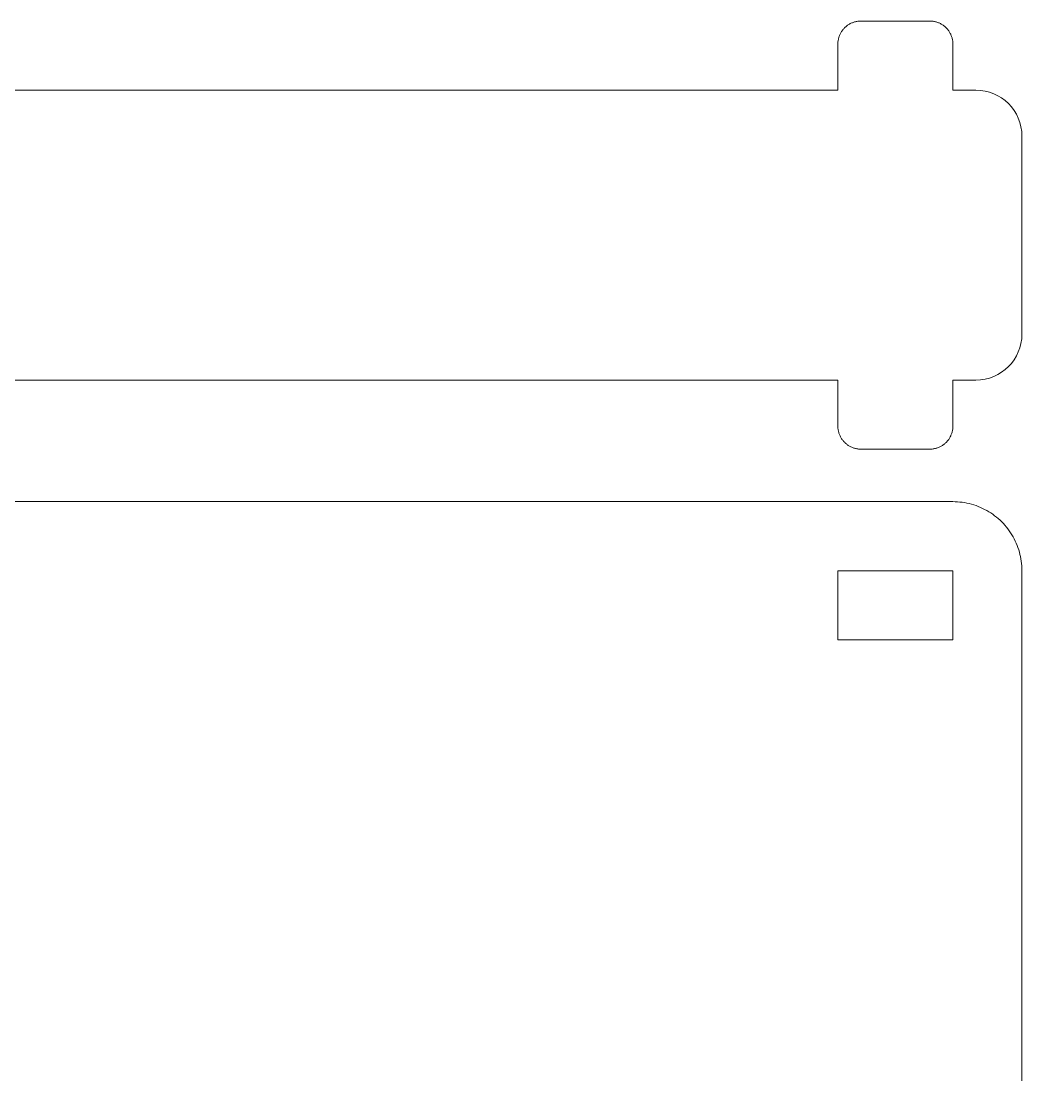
# Model space of a CAD drawing. Header units: millimetres. Extents: x -100 to 77, y 53 to 144.
# Drawn here: x 33.14 to 76.64, y 98.53 to 144.33 of the extents above; entities that cross this region are included whole.
import ezdxf

# ---------------------------------------------------------------- set-up
doc = ezdxf.new("R2010")
doc.units = ezdxf.units.MM
doc.header["$MEASUREMENT"] = 0
doc.layers.add('layer 1', color=7, linetype='Continuous')

msp = doc.modelspace()

# ---------------------------------------------------------------- linework, layer by layer
at = {"layer": 'layer 1', "lineweight": 9}
for points in [[(69.2759, 144.2555), (69.2759, 144.2555), (69.2443, 144.2424), (69.2443, 144.2424)], [(69.3079, 144.2675), (69.3079, 144.2675), (69.2759, 144.2555), (69.2759, 144.2555)], [(69.2759, 144.2555), (69.2759, 144.2555), (69.2759, 144.2555), (69.2759, 144.2555)], [(69.3402, 144.2783), (69.3402, 144.2783), (69.3079, 144.2675), (69.3079, 144.2675)], [(69.3079, 144.2675), (69.3079, 144.2675), (69.3079, 144.2675), (69.3079, 144.2675)], [(69.373, 144.2881), (69.373, 144.2881), (69.3402, 144.2783), (69.3402, 144.2783)], [(69.3402, 144.2783), (69.3402, 144.2783), (69.3402, 144.2783), (69.3402, 144.2783)], [(69.406, 144.2968), (69.406, 144.2968), (69.373, 144.2881), (69.373, 144.2881)], [(69.373, 144.2881), (69.373, 144.2881), (69.373, 144.2881), (69.373, 144.2881)], [(69.4393, 144.3043), (69.4393, 144.3043), (69.406, 144.2968), (69.406, 144.2968)], [(69.406, 144.2968), (69.406, 144.2968), (69.406, 144.2968), (69.406, 144.2968)], [(69.4728, 144.3107), (69.4728, 144.3107), (69.4393, 144.3043), (69.4393, 144.3043)], [(69.4393, 144.3043), (69.4393, 144.3043), (69.4393, 144.3043), (69.4393, 144.3043)], [(69.5066, 144.3159), (69.5066, 144.3159), (69.4728, 144.3107), (69.4728, 144.3107)], [(69.4728, 144.3107), (69.4728, 144.3107), (69.4728, 144.3107), (69.4728, 144.3107)], [(69.5405, 144.32), (69.5405, 144.32), (69.5066, 144.3159), (69.5066, 144.3159)], [(69.5066, 144.3159), (69.5066, 144.3159), (69.5066, 144.3159), (69.5066, 144.3159)], [(69.5745, 144.3229), (69.5745, 144.3229), (69.5405, 144.32), (69.5405, 144.32)], [(69.5405, 144.32), (69.5405, 144.32), (69.5405, 144.32), (69.5405, 144.32)], [(69.6086, 144.3246), (69.6086, 144.3246), (69.5745, 144.3229), (69.5745, 144.3229)], [(69.5745, 144.3229), (69.5745, 144.3229), (69.5745, 144.3229), (69.5745, 144.3229)], [(69.6427, 144.3252), (69.6427, 144.3252), (69.6086, 144.3246), (69.6086, 144.3246)], [(69.6086, 144.3246), (69.6086, 144.3246), (69.6086, 144.3246), (69.6086, 144.3246)], [(72.6428, 144.3252), (72.6428, 144.3252), (69.6427, 144.3252), (69.6427, 144.3252)], [(69.6427, 144.3252), (69.6427, 144.3252), (69.6427, 144.3252), (69.6427, 144.3252)], [(72.6769, 144.3246), (72.6769, 144.3246), (72.6428, 144.3252), (72.6428, 144.3252)], [(72.6428, 144.3252), (72.6428, 144.3252), (72.6428, 144.3252), (72.6428, 144.3252)], [(72.711, 144.3229), (72.711, 144.3229), (72.6769, 144.3246), (72.6769, 144.3246)], [(72.745, 144.32), (72.745, 144.32), (72.711, 144.3229), (72.711, 144.3229)], [(72.7789, 144.3159), (72.7789, 144.3159), (72.745, 144.32), (72.745, 144.32)], [(72.8127, 144.3107), (72.8127, 144.3107), (72.7789, 144.3159), (72.7789, 144.3159)], [(72.8462, 144.3043), (72.8462, 144.3043), (72.8127, 144.3107), (72.8127, 144.3107)], [(72.8795, 144.2968), (72.8795, 144.2968), (72.8462, 144.3043), (72.8462, 144.3043)], [(72.9125, 144.2881), (72.9125, 144.2881), (72.8795, 144.2968), (72.8795, 144.2968)], [(72.9453, 144.2783), (72.9453, 144.2783), (72.9125, 144.2881), (72.9125, 144.2881)], [(72.9776, 144.2675), (72.9776, 144.2675), (72.9453, 144.2783), (72.9453, 144.2783)], [(73.0096, 144.2555), (73.0096, 144.2555), (72.9776, 144.2675), (72.9776, 144.2675)], [(73.0412, 144.2424), (73.0412, 144.2424), (73.0096, 144.2555), (73.0096, 144.2555)], [(68.7711, 143.8153), (68.7711, 143.8153), (68.7549, 143.7853), (68.7549, 143.7853)], [(68.7883, 143.8448), (68.7883, 143.8448), (68.7711, 143.8153), (68.7711, 143.8153)], [(68.7711, 143.8153), (68.7711, 143.8153), (68.7711, 143.8153), (68.7711, 143.8153)], [(68.8066, 143.8737), (68.8066, 143.8737), (68.7883, 143.8448), (68.7883, 143.8448)], [(68.7883, 143.8448), (68.7883, 143.8448), (68.7883, 143.8448), (68.7883, 143.8448)], [(68.8258, 143.9019), (68.8258, 143.9019), (68.8066, 143.8737), (68.8066, 143.8737)], [(68.8066, 143.8737), (68.8066, 143.8737), (68.8066, 143.8737), (68.8066, 143.8737)], [(68.8459, 143.9294), (68.8459, 143.9294), (68.8258, 143.9019), (68.8258, 143.9019)], [(68.8258, 143.9019), (68.8258, 143.9019), (68.8258, 143.9019), (68.8258, 143.9019)], [(68.867, 143.9563), (68.867, 143.9563), (68.8459, 143.9294), (68.8459, 143.9294)], [(68.8459, 143.9294), (68.8459, 143.9294), (68.8459, 143.9294), (68.8459, 143.9294)], [(68.889, 143.9824), (68.889, 143.9824), (68.867, 143.9563), (68.867, 143.9563)], [(68.867, 143.9563), (68.867, 143.9563), (68.867, 143.9563), (68.867, 143.9563)], [(68.9119, 144.0078), (68.9119, 144.0078), (68.889, 143.9824), (68.889, 143.9824)], [(68.889, 143.9824), (68.889, 143.9824), (68.889, 143.9824), (68.889, 143.9824)], [(68.9356, 144.0323), (68.9356, 144.0323), (68.9119, 144.0078), (68.9119, 144.0078)], [(68.9119, 144.0078), (68.9119, 144.0078), (68.9119, 144.0078), (68.9119, 144.0078)], [(68.9602, 144.056), (68.9602, 144.056), (68.9356, 144.0323), (68.9356, 144.0323)], [(68.9356, 144.0323), (68.9356, 144.0323), (68.9356, 144.0323), (68.9356, 144.0323)], [(68.9855, 144.0789), (68.9855, 144.0789), (68.9602, 144.056), (68.9602, 144.056)], [(68.9602, 144.056), (68.9602, 144.056), (68.9602, 144.056), (68.9602, 144.056)], [(69.0117, 144.1009), (69.0117, 144.1009), (68.9855, 144.0789), (68.9855, 144.0789)], [(68.9855, 144.0789), (68.9855, 144.0789), (68.9855, 144.0789), (68.9855, 144.0789)], [(69.0385, 144.122), (69.0385, 144.122), (69.0117, 144.1009), (69.0117, 144.1009)], [(69.0117, 144.1009), (69.0117, 144.1009), (69.0117, 144.1009), (69.0117, 144.1009)], [(69.0661, 144.1422), (69.0661, 144.1422), (69.0385, 144.122), (69.0385, 144.122)], [(69.0385, 144.122), (69.0385, 144.122), (69.0385, 144.122), (69.0385, 144.122)], [(69.0943, 144.1614), (69.0943, 144.1614), (69.0661, 144.1422), (69.0661, 144.1422)], [(69.0661, 144.1422), (69.0661, 144.1422), (69.0661, 144.1422), (69.0661, 144.1422)], [(69.1232, 144.1796), (69.1232, 144.1796), (69.0943, 144.1614), (69.0943, 144.1614)], [(69.0943, 144.1614), (69.0943, 144.1614), (69.0943, 144.1614), (69.0943, 144.1614)], [(69.1526, 144.1969), (69.1526, 144.1969), (69.1232, 144.1796), (69.1232, 144.1796)], [(69.1232, 144.1796), (69.1232, 144.1796), (69.1232, 144.1796), (69.1232, 144.1796)], [(69.1827, 144.2131), (69.1827, 144.2131), (69.1526, 144.1969), (69.1526, 144.1969)], [(69.1526, 144.1969), (69.1526, 144.1969), (69.1526, 144.1969), (69.1526, 144.1969)], [(69.2133, 144.2283), (69.2133, 144.2283), (69.1827, 144.2131), (69.1827, 144.2131)], [(69.1827, 144.2131), (69.1827, 144.2131), (69.1827, 144.2131), (69.1827, 144.2131)], [(69.2443, 144.2424), (69.2443, 144.2424), (69.2133, 144.2283), (69.2133, 144.2283)], [(69.2133, 144.2283), (69.2133, 144.2283), (69.2133, 144.2283), (69.2133, 144.2283)], [(69.2443, 144.2424), (69.2443, 144.2424), (69.2443, 144.2424), (69.2443, 144.2424)], [(73.0722, 144.2283), (73.0722, 144.2283), (73.0412, 144.2424), (73.0412, 144.2424)], [(73.1028, 144.2131), (73.1028, 144.2131), (73.0722, 144.2283), (73.0722, 144.2283)], [(73.1329, 144.1969), (73.1329, 144.1969), (73.1028, 144.2131), (73.1028, 144.2131)], [(73.1623, 144.1796), (73.1623, 144.1796), (73.1329, 144.1969), (73.1329, 144.1969)], [(73.1912, 144.1614), (73.1912, 144.1614), (73.1623, 144.1796), (73.1623, 144.1796)], [(73.2194, 144.1422), (73.2194, 144.1422), (73.1912, 144.1614), (73.1912, 144.1614)], [(73.247, 144.122), (73.247, 144.122), (73.2194, 144.1422), (73.2194, 144.1422)], [(73.2738, 144.1009), (73.2738, 144.1009), (73.247, 144.122), (73.247, 144.122)], [(73.3, 144.0789), (73.3, 144.0789), (73.2738, 144.1009), (73.2738, 144.1009)], [(73.3253, 144.056), (73.3253, 144.056), (73.3, 144.0789), (73.3, 144.0789)], [(73.3499, 144.0323), (73.3499, 144.0323), (73.3253, 144.056), (73.3253, 144.056)], [(73.3736, 144.0078), (73.3736, 144.0078), (73.3499, 144.0323), (73.3499, 144.0323)], [(73.3965, 143.9824), (73.3965, 143.9824), (73.3736, 144.0078), (73.3736, 144.0078)], [(73.4185, 143.9563), (73.4185, 143.9563), (73.3965, 143.9824), (73.3965, 143.9824)], [(73.4396, 143.9294), (73.4396, 143.9294), (73.4185, 143.9563), (73.4185, 143.9563)], [(73.4597, 143.9019), (73.4597, 143.9019), (73.4396, 143.9294), (73.4396, 143.9294)], [(73.4789, 143.8737), (73.4789, 143.8737), (73.4597, 143.9019), (73.4597, 143.9019)], [(73.4972, 143.8448), (73.4972, 143.8448), (73.4789, 143.8737), (73.4789, 143.8737)], [(73.5144, 143.8153), (73.5144, 143.8153), (73.4972, 143.8448), (73.4972, 143.8448)], [(73.5306, 143.7853), (73.5306, 143.7853), (73.5144, 143.8153), (73.5144, 143.8153)], [(68.6433, 143.3593), (68.6433, 143.3593), (68.6427, 143.3252), (68.6427, 143.3252)], [(68.6451, 143.3934), (68.6451, 143.3934), (68.6433, 143.3593), (68.6433, 143.3593)], [(68.6433, 143.3593), (68.6433, 143.3593), (68.6433, 143.3593), (68.6433, 143.3593)], [(68.648, 143.4275), (68.648, 143.4275), (68.6451, 143.3934), (68.6451, 143.3934)], [(68.6451, 143.3934), (68.6451, 143.3934), (68.6451, 143.3934), (68.6451, 143.3934)], [(68.6521, 143.4614), (68.6521, 143.4614), (68.648, 143.4275), (68.648, 143.4275)], [(68.648, 143.4275), (68.648, 143.4275), (68.648, 143.4275), (68.648, 143.4275)], [(68.6573, 143.4951), (68.6573, 143.4951), (68.6521, 143.4614), (68.6521, 143.4614)], [(68.6521, 143.4614), (68.6521, 143.4614), (68.6521, 143.4614), (68.6521, 143.4614)], [(68.6637, 143.5287), (68.6637, 143.5287), (68.6573, 143.4951), (68.6573, 143.4951)], [(68.6573, 143.4951), (68.6573, 143.4951), (68.6573, 143.4951), (68.6573, 143.4951)], [(68.6712, 143.562), (68.6712, 143.562), (68.6637, 143.5287), (68.6637, 143.5287)], [(68.6637, 143.5287), (68.6637, 143.5287), (68.6637, 143.5287), (68.6637, 143.5287)], [(68.6798, 143.595), (68.6798, 143.595), (68.6712, 143.562), (68.6712, 143.562)], [(68.6712, 143.562), (68.6712, 143.562), (68.6712, 143.562), (68.6712, 143.562)], [(68.6896, 143.6277), (68.6896, 143.6277), (68.6798, 143.595), (68.6798, 143.595)], [(68.6798, 143.595), (68.6798, 143.595), (68.6798, 143.595), (68.6798, 143.595)], [(68.7005, 143.6601), (68.7005, 143.6601), (68.6896, 143.6277), (68.6896, 143.6277)], [(68.6896, 143.6277), (68.6896, 143.6277), (68.6896, 143.6277), (68.6896, 143.6277)], [(68.7125, 143.6921), (68.7125, 143.6921), (68.7005, 143.6601), (68.7005, 143.6601)], [(68.7005, 143.6601), (68.7005, 143.6601), (68.7005, 143.6601), (68.7005, 143.6601)], [(68.7255, 143.7236), (68.7255, 143.7236), (68.7125, 143.6921), (68.7125, 143.6921)], [(68.7125, 143.6921), (68.7125, 143.6921), (68.7125, 143.6921), (68.7125, 143.6921)], [(68.7397, 143.7547), (68.7397, 143.7547), (68.7255, 143.7236), (68.7255, 143.7236)], [(68.7255, 143.7236), (68.7255, 143.7236), (68.7255, 143.7236), (68.7255, 143.7236)], [(68.7549, 143.7853), (68.7549, 143.7853), (68.7397, 143.7547), (68.7397, 143.7547)], [(68.7397, 143.7547), (68.7397, 143.7547), (68.7397, 143.7547), (68.7397, 143.7547)], [(68.7549, 143.7853), (68.7549, 143.7853), (68.7549, 143.7853), (68.7549, 143.7853)], [(73.5458, 143.7547), (73.5458, 143.7547), (73.5306, 143.7853), (73.5306, 143.7853)], [(73.56, 143.7236), (73.56, 143.7236), (73.5458, 143.7547), (73.5458, 143.7547)], [(73.573, 143.6921), (73.573, 143.6921), (73.56, 143.7236), (73.56, 143.7236)], [(73.585, 143.6601), (73.585, 143.6601), (73.573, 143.6921), (73.573, 143.6921)], [(73.5959, 143.6277), (73.5959, 143.6277), (73.585, 143.6601), (73.585, 143.6601)], [(73.6057, 143.595), (73.6057, 143.595), (73.5959, 143.6277), (73.5959, 143.6277)], [(73.6143, 143.562), (73.6143, 143.562), (73.6057, 143.595), (73.6057, 143.595)], [(73.6218, 143.5287), (73.6218, 143.5287), (73.6143, 143.562), (73.6143, 143.562)], [(73.6282, 143.4951), (73.6282, 143.4951), (73.6218, 143.5287), (73.6218, 143.5287)], [(73.6334, 143.4614), (73.6334, 143.4614), (73.6282, 143.4951), (73.6282, 143.4951)], [(73.6375, 143.4275), (73.6375, 143.4275), (73.6334, 143.4614), (73.6334, 143.4614)], [(73.6404, 143.3934), (73.6404, 143.3934), (73.6375, 143.4275), (73.6375, 143.4275)], [(73.6422, 143.3593), (73.6422, 143.3593), (73.6404, 143.3934), (73.6404, 143.3934)], [(73.6427, 143.3252), (73.6427, 143.3252), (73.6422, 143.3593), (73.6422, 143.3593)], [(68.6427, 143.3252), (68.6427, 143.3252), (68.6427, 143.3252), (68.6427, 143.3252)], [(68.6427, 143.3252), (68.6427, 143.3252), (68.6427, 141.3252), (68.6427, 141.3252)], [(73.6427, 143.3252), (73.6427, 143.3252), (73.6427, 143.3252), (73.6427, 143.3252)], [(73.6427, 141.3252), (73.6427, 141.3252), (73.6427, 143.3252), (73.6427, 143.3252)], [(68.6427, 141.3252), (68.6427, 141.3252), (1.8263, 141.3252), (1.8263, 141.3252)], [(68.6427, 141.3252), (68.6427, 141.3252), (68.6427, 141.3252), (68.6427, 141.3252)], [(74.6428, 141.3252), (74.6428, 141.3252), (73.6427, 141.3252), (73.6427, 141.3252)], [(76.6428, 139.3252), (76.6428, 140.4298), (75.7473, 141.3252), (74.6428, 141.3252)], [(74.6428, 141.3252), (74.6428, 141.3252), (74.6428, 141.3252), (74.6428, 141.3252)], [(76.6427, 130.7252), (76.6427, 130.7252), (76.6428, 139.3252), (76.6428, 139.3252)], [(76.6428, 139.3252), (76.6428, 139.3252), (76.6428, 139.3252), (76.6428, 139.3252)], [(74.6428, 128.7252), (75.7473, 128.7252), (76.6427, 129.6206), (76.6427, 130.7252)], [(1.8263, 128.7252), (1.8263, 128.7252), (68.6427, 128.7252), (68.6427, 128.7252)], [(68.6427, 128.7252), (68.6427, 128.7252), (68.6427, 128.7252), (68.6427, 128.7252)], [(68.6427, 128.7252), (68.6427, 128.7252), (68.6427, 128.7252), (68.6427, 128.7252)], [(68.6427, 128.7252), (68.6427, 128.7252), (68.6427, 126.7252), (68.6427, 126.7252)], [(73.6427, 128.7252), (73.6427, 128.7252), (73.6427, 128.7252), (73.6427, 128.7252)], [(73.6428, 126.7252), (73.6428, 126.7252), (73.6427, 128.7252), (73.6427, 128.7252)], [(73.6427, 128.7252), (73.6427, 128.7252), (74.6427, 128.7252), (74.6427, 128.7252)], [(74.6427, 128.7252), (74.6427, 128.7252), (74.6427, 128.7252), (74.6427, 128.7252)], [(68.6427, 126.7252), (68.6427, 126.7252), (68.6433, 126.6911), (68.6433, 126.6911)], [(68.6433, 126.6911), (68.6433, 126.6911), (68.6451, 126.657), (68.6451, 126.657)], [(68.6451, 126.657), (68.6451, 126.657), (68.648, 126.6229), (68.648, 126.6229)], [(68.648, 126.6229), (68.648, 126.6229), (68.6521, 126.589), (68.6521, 126.589)], [(68.6521, 126.589), (68.6521, 126.589), (68.6573, 126.5553), (68.6573, 126.5553)], [(68.6573, 126.5553), (68.6573, 126.5553), (68.6637, 126.5217), (68.6637, 126.5217)], [(68.6637, 126.5217), (68.6637, 126.5217), (68.6712, 126.4884), (68.6712, 126.4884)], [(68.6712, 126.4884), (68.6712, 126.4884), (68.6798, 126.4554), (68.6798, 126.4554)], [(68.6798, 126.4554), (68.6798, 126.4554), (68.6896, 126.4227), (68.6896, 126.4227)], [(68.6896, 126.4227), (68.6896, 126.4227), (68.7005, 126.3903), (68.7005, 126.3903)], [(68.7005, 126.3903), (68.7005, 126.3903), (68.7125, 126.3583), (68.7125, 126.3583)], [(73.573, 126.3583), (73.573, 126.3583), (73.585, 126.3903), (73.585, 126.3903)], [(73.585, 126.3903), (73.585, 126.3903), (73.5959, 126.4227), (73.5959, 126.4227)], [(73.585, 126.3903), (73.585, 126.3903), (73.585, 126.3903), (73.585, 126.3903)], [(73.5959, 126.4227), (73.5959, 126.4227), (73.6057, 126.4554), (73.6057, 126.4554)], [(73.5959, 126.4227), (73.5959, 126.4227), (73.5959, 126.4227), (73.5959, 126.4227)], [(73.6057, 126.4554), (73.6057, 126.4554), (73.6143, 126.4884), (73.6143, 126.4884)], [(73.6057, 126.4554), (73.6057, 126.4554), (73.6057, 126.4554), (73.6057, 126.4554)], [(73.6143, 126.4884), (73.6143, 126.4884), (73.6218, 126.5217), (73.6218, 126.5217)], [(73.6143, 126.4884), (73.6143, 126.4884), (73.6143, 126.4884), (73.6143, 126.4884)], [(73.6218, 126.5217), (73.6218, 126.5217), (73.6282, 126.5553), (73.6282, 126.5553)], [(73.6218, 126.5217), (73.6218, 126.5217), (73.6218, 126.5217), (73.6218, 126.5217)], [(73.6282, 126.5553), (73.6282, 126.5553), (73.6334, 126.589), (73.6334, 126.589)], [(73.6282, 126.5553), (73.6282, 126.5553), (73.6282, 126.5553), (73.6282, 126.5553)], [(73.6334, 126.589), (73.6334, 126.589), (73.6375, 126.6229), (73.6375, 126.6229)], [(73.6334, 126.589), (73.6334, 126.589), (73.6334, 126.589), (73.6334, 126.589)], [(73.6375, 126.6229), (73.6375, 126.6229), (73.6404, 126.657), (73.6404, 126.657)], [(73.6375, 126.6229), (73.6375, 126.6229), (73.6375, 126.6229), (73.6375, 126.6229)], [(73.6404, 126.657), (73.6404, 126.657), (73.6422, 126.6911), (73.6422, 126.6911)], [(73.6404, 126.657), (73.6404, 126.657), (73.6404, 126.657), (73.6404, 126.657)], [(73.6422, 126.6911), (73.6422, 126.6911), (73.6428, 126.7252), (73.6428, 126.7252)], [(73.6422, 126.6911), (73.6422, 126.6911), (73.6422, 126.6911), (73.6422, 126.6911)], [(73.6428, 126.7252), (73.6428, 126.7252), (73.6428, 126.7252), (73.6428, 126.7252)], [(68.7125, 126.3583), (68.7125, 126.3583), (68.7255, 126.3268), (68.7255, 126.3268)], [(68.7255, 126.3268), (68.7255, 126.3268), (68.7397, 126.2957), (68.7397, 126.2957)], [(68.7397, 126.2957), (68.7397, 126.2957), (68.7549, 126.2651), (68.7549, 126.2651)], [(68.7549, 126.2651), (68.7549, 126.2651), (68.7711, 126.2351), (68.7711, 126.2351)], [(68.7711, 126.2351), (68.7711, 126.2351), (68.7883, 126.2056), (68.7883, 126.2056)], [(68.7883, 126.2056), (68.7883, 126.2056), (68.8066, 126.1767), (68.8066, 126.1767)], [(68.8066, 126.1767), (68.8066, 126.1767), (68.8258, 126.1485), (68.8258, 126.1485)], [(68.8258, 126.1485), (68.8258, 126.1485), (68.8459, 126.121), (68.8459, 126.121)], [(68.8459, 126.121), (68.8459, 126.121), (68.867, 126.0941), (68.867, 126.0941)], [(68.867, 126.0941), (68.867, 126.0941), (68.889, 126.068), (68.889, 126.068)], [(68.889, 126.068), (68.889, 126.068), (68.9119, 126.0426), (68.9119, 126.0426)], [(68.9119, 126.0426), (68.9119, 126.0426), (68.9356, 126.0181), (68.9356, 126.0181)], [(68.9356, 126.0181), (68.9356, 126.0181), (68.9602, 125.9944), (68.9602, 125.9944)], [(68.9602, 125.9944), (68.9602, 125.9944), (68.9855, 125.9715), (68.9855, 125.9715)], [(68.9855, 125.9715), (68.9855, 125.9715), (69.0117, 125.9495), (69.0117, 125.9495)], [(69.0117, 125.9495), (69.0117, 125.9495), (69.0385, 125.9284), (69.0385, 125.9284)], [(73.247, 125.9284), (73.247, 125.9284), (73.2738, 125.9495), (73.2738, 125.9495)], [(73.2738, 125.9495), (73.2738, 125.9495), (73.3, 125.9715), (73.3, 125.9715)], [(73.2738, 125.9495), (73.2738, 125.9495), (73.2738, 125.9495), (73.2738, 125.9495)], [(73.3, 125.9715), (73.3, 125.9715), (73.3253, 125.9944), (73.3253, 125.9944)], [(73.3, 125.9715), (73.3, 125.9715), (73.3, 125.9715), (73.3, 125.9715)], [(73.3253, 125.9944), (73.3253, 125.9944), (73.3499, 126.0181), (73.3499, 126.0181)], [(73.3253, 125.9944), (73.3253, 125.9944), (73.3253, 125.9944), (73.3253, 125.9944)], [(73.3499, 126.0181), (73.3499, 126.0181), (73.3736, 126.0426), (73.3736, 126.0426)], [(73.3499, 126.0181), (73.3499, 126.0181), (73.3499, 126.0181), (73.3499, 126.0181)], [(73.3736, 126.0426), (73.3736, 126.0426), (73.3965, 126.068), (73.3965, 126.068)], [(73.3736, 126.0426), (73.3736, 126.0426), (73.3736, 126.0426), (73.3736, 126.0426)], [(73.3965, 126.068), (73.3965, 126.068), (73.4185, 126.0941), (73.4185, 126.0941)], [(73.3965, 126.068), (73.3965, 126.068), (73.3965, 126.068), (73.3965, 126.068)], [(73.4185, 126.0941), (73.4185, 126.0941), (73.4396, 126.121), (73.4396, 126.121)], [(73.4185, 126.0941), (73.4185, 126.0941), (73.4185, 126.0941), (73.4185, 126.0941)], [(73.4396, 126.121), (73.4396, 126.121), (73.4597, 126.1485), (73.4597, 126.1485)], [(73.4396, 126.121), (73.4396, 126.121), (73.4396, 126.121), (73.4396, 126.121)], [(73.4597, 126.1485), (73.4597, 126.1485), (73.4789, 126.1767), (73.4789, 126.1767)], [(73.4597, 126.1485), (73.4597, 126.1485), (73.4597, 126.1485), (73.4597, 126.1485)], [(73.4789, 126.1767), (73.4789, 126.1767), (73.4972, 126.2056), (73.4972, 126.2056)], [(73.4789, 126.1767), (73.4789, 126.1767), (73.4789, 126.1767), (73.4789, 126.1767)], [(73.4972, 126.2056), (73.4972, 126.2056), (73.5144, 126.2351), (73.5144, 126.2351)], [(73.4972, 126.2056), (73.4972, 126.2056), (73.4972, 126.2056), (73.4972, 126.2056)], [(73.5144, 126.2351), (73.5144, 126.2351), (73.5306, 126.2651), (73.5306, 126.2651)], [(73.5144, 126.2351), (73.5144, 126.2351), (73.5144, 126.2351), (73.5144, 126.2351)], [(73.5306, 126.2651), (73.5306, 126.2651), (73.5458, 126.2957), (73.5458, 126.2957)], [(73.5306, 126.2651), (73.5306, 126.2651), (73.5306, 126.2651), (73.5306, 126.2651)], [(73.5458, 126.2957), (73.5458, 126.2957), (73.56, 126.3268), (73.56, 126.3268)], [(73.5458, 126.2957), (73.5458, 126.2957), (73.5458, 126.2957), (73.5458, 126.2957)], [(73.56, 126.3268), (73.56, 126.3268), (73.573, 126.3583), (73.573, 126.3583)], [(73.56, 126.3268), (73.56, 126.3268), (73.56, 126.3268), (73.56, 126.3268)], [(73.573, 126.3583), (73.573, 126.3583), (73.573, 126.3583), (73.573, 126.3583)], [(69.0385, 125.9284), (69.0385, 125.9284), (69.0661, 125.9082), (69.0661, 125.9082)], [(69.0661, 125.9082), (69.0661, 125.9082), (69.0943, 125.889), (69.0943, 125.889)], [(69.0943, 125.889), (69.0943, 125.889), (69.1232, 125.8708), (69.1232, 125.8708)], [(69.1232, 125.8708), (69.1232, 125.8708), (69.1526, 125.8535), (69.1526, 125.8535)], [(69.1526, 125.8535), (69.1526, 125.8535), (69.1827, 125.8373), (69.1827, 125.8373)], [(69.1827, 125.8373), (69.1827, 125.8373), (69.2133, 125.8221), (69.2133, 125.8221)], [(69.2133, 125.8221), (69.2133, 125.8221), (69.2443, 125.808), (69.2443, 125.808)], [(69.2443, 125.808), (69.2443, 125.808), (69.2759, 125.7949), (69.2759, 125.7949)], [(69.2759, 125.7949), (69.2759, 125.7949), (69.3079, 125.7829), (69.3079, 125.7829)], [(69.3079, 125.7829), (69.3079, 125.7829), (69.3402, 125.7721), (69.3402, 125.7721)], [(69.3402, 125.7721), (69.3402, 125.7721), (69.373, 125.7623), (69.373, 125.7623)], [(69.373, 125.7623), (69.373, 125.7623), (69.406, 125.7536), (69.406, 125.7536)], [(69.406, 125.7536), (69.406, 125.7536), (69.4393, 125.7461), (69.4393, 125.7461)], [(69.4393, 125.7461), (69.4393, 125.7461), (69.4728, 125.7397), (69.4728, 125.7397)], [(69.4728, 125.7397), (69.4728, 125.7397), (69.5066, 125.7345), (69.5066, 125.7345)], [(69.5066, 125.7345), (69.5066, 125.7345), (69.5405, 125.7304), (69.5405, 125.7304)], [(69.5405, 125.7304), (69.5405, 125.7304), (69.5745, 125.7275), (69.5745, 125.7275)], [(69.5745, 125.7275), (69.5745, 125.7275), (69.6086, 125.7258), (69.6086, 125.7258)], [(69.6086, 125.7258), (69.6086, 125.7258), (69.6427, 125.7252), (69.6427, 125.7252)], [(69.6427, 125.7252), (69.6427, 125.7252), (72.6428, 125.7252), (72.6428, 125.7252)], [(72.6428, 125.7252), (72.6428, 125.7252), (72.6769, 125.7258), (72.6769, 125.7258)], [(72.6428, 125.7252), (72.6428, 125.7252), (72.6428, 125.7252), (72.6428, 125.7252)], [(72.6769, 125.7258), (72.6769, 125.7258), (72.711, 125.7275), (72.711, 125.7275)], [(72.6769, 125.7258), (72.6769, 125.7258), (72.6769, 125.7258), (72.6769, 125.7258)], [(72.711, 125.7275), (72.711, 125.7275), (72.745, 125.7304), (72.745, 125.7304)], [(72.711, 125.7275), (72.711, 125.7275), (72.711, 125.7275), (72.711, 125.7275)], [(72.745, 125.7304), (72.745, 125.7304), (72.7789, 125.7345), (72.7789, 125.7345)], [(72.745, 125.7304), (72.745, 125.7304), (72.745, 125.7304), (72.745, 125.7304)], [(72.7789, 125.7345), (72.7789, 125.7345), (72.8127, 125.7397), (72.8127, 125.7397)], [(72.7789, 125.7345), (72.7789, 125.7345), (72.7789, 125.7345), (72.7789, 125.7345)], [(72.8127, 125.7397), (72.8127, 125.7397), (72.8462, 125.7461), (72.8462, 125.7461)], [(72.8127, 125.7397), (72.8127, 125.7397), (72.8127, 125.7397), (72.8127, 125.7397)], [(72.8462, 125.7461), (72.8462, 125.7461), (72.8795, 125.7536), (72.8795, 125.7536)], [(72.8462, 125.7461), (72.8462, 125.7461), (72.8462, 125.7461), (72.8462, 125.7461)], [(72.8795, 125.7536), (72.8795, 125.7536), (72.9125, 125.7623), (72.9125, 125.7623)], [(72.8795, 125.7536), (72.8795, 125.7536), (72.8795, 125.7536), (72.8795, 125.7536)], [(72.9125, 125.7623), (72.9125, 125.7623), (72.9453, 125.7721), (72.9453, 125.7721)], [(72.9125, 125.7623), (72.9125, 125.7623), (72.9125, 125.7623), (72.9125, 125.7623)], [(72.9453, 125.7721), (72.9453, 125.7721), (72.9776, 125.7829), (72.9776, 125.7829)], [(72.9453, 125.7721), (72.9453, 125.7721), (72.9453, 125.7721), (72.9453, 125.7721)], [(72.9776, 125.7829), (72.9776, 125.7829), (73.0096, 125.7949), (73.0096, 125.7949)], [(72.9776, 125.7829), (72.9776, 125.7829), (72.9776, 125.7829), (72.9776, 125.7829)], [(73.0096, 125.7949), (73.0096, 125.7949), (73.0412, 125.808), (73.0412, 125.808)], [(73.0096, 125.7949), (73.0096, 125.7949), (73.0096, 125.7949), (73.0096, 125.7949)], [(73.0412, 125.808), (73.0412, 125.808), (73.0722, 125.8221), (73.0722, 125.8221)], [(73.0412, 125.808), (73.0412, 125.808), (73.0412, 125.808), (73.0412, 125.808)], [(73.0722, 125.8221), (73.0722, 125.8221), (73.1028, 125.8373), (73.1028, 125.8373)], [(73.0722, 125.8221), (73.0722, 125.8221), (73.0722, 125.8221), (73.0722, 125.8221)], [(73.1028, 125.8373), (73.1028, 125.8373), (73.1329, 125.8535), (73.1329, 125.8535)], [(73.1028, 125.8373), (73.1028, 125.8373), (73.1028, 125.8373), (73.1028, 125.8373)], [(73.1329, 125.8535), (73.1329, 125.8535), (73.1623, 125.8708), (73.1623, 125.8708)], [(73.1329, 125.8535), (73.1329, 125.8535), (73.1329, 125.8535), (73.1329, 125.8535)], [(73.1623, 125.8708), (73.1623, 125.8708), (73.1912, 125.889), (73.1912, 125.889)], [(73.1623, 125.8708), (73.1623, 125.8708), (73.1623, 125.8708), (73.1623, 125.8708)], [(73.1912, 125.889), (73.1912, 125.889), (73.2194, 125.9082), (73.2194, 125.9082)], [(73.1912, 125.889), (73.1912, 125.889), (73.1912, 125.889), (73.1912, 125.889)], [(73.2194, 125.9082), (73.2194, 125.9082), (73.247, 125.9284), (73.247, 125.9284)], [(73.2194, 125.9082), (73.2194, 125.9082), (73.2194, 125.9082), (73.2194, 125.9082)], [(73.247, 125.9284), (73.247, 125.9284), (73.247, 125.9284), (73.247, 125.9284)], [(73.6427, 123.4429), (73.6427, 123.4429), (-7.3572, 123.4429), (-7.3572, 123.4429)], [(73.7452, 123.4412), (73.7452, 123.4412), (73.6427, 123.4429), (73.6427, 123.4429)], [(73.6427, 123.4429), (73.6427, 123.4429), (73.6427, 123.4429), (73.6427, 123.4429)], [(73.8475, 123.4359), (73.8475, 123.4359), (73.7452, 123.4412), (73.7452, 123.4412)], [(73.9495, 123.4272), (73.9495, 123.4272), (73.8475, 123.4359), (73.8475, 123.4359)], [(74.0512, 123.415), (74.0512, 123.415), (73.9495, 123.4272), (73.9495, 123.4272)], [(74.1525, 123.3993), (74.1525, 123.3993), (74.0512, 123.415), (74.0512, 123.415)], [(74.2531, 123.3802), (74.2531, 123.3802), (74.1525, 123.3993), (74.1525, 123.3993)], [(74.353, 123.3576), (74.353, 123.3576), (74.2531, 123.3802), (74.2531, 123.3802)], [(74.4521, 123.3317), (74.4521, 123.3317), (74.353, 123.3576), (74.353, 123.3576)], [(74.5503, 123.3023), (74.5503, 123.3023), (74.4521, 123.3317), (74.4521, 123.3317)], [(74.6474, 123.2697), (74.6474, 123.2697), (74.5503, 123.3023), (74.5503, 123.3023)], [(74.7433, 123.2337), (74.7433, 123.2337), (74.6474, 123.2697), (74.6474, 123.2697)], [(74.838, 123.1945), (74.838, 123.1945), (74.7433, 123.2337), (74.7433, 123.2337)], [(74.9312, 123.1521), (74.9312, 123.1521), (74.838, 123.1945), (74.838, 123.1945)], [(75.0229, 123.1066), (75.0229, 123.1066), (74.9312, 123.1521), (74.9312, 123.1521)], [(75.1131, 123.0579), (75.1131, 123.0579), (75.0229, 123.1066), (75.0229, 123.1066)], [(75.2015, 123.0062), (75.2015, 123.0062), (75.1131, 123.0579), (75.1131, 123.0579)], [(75.2881, 122.9514), (75.2881, 122.9514), (75.2015, 123.0062), (75.2015, 123.0062)], [(75.3728, 122.8938), (75.3728, 122.8938), (75.2881, 122.9514), (75.2881, 122.9514)], [(75.4555, 122.8333), (75.4555, 122.8333), (75.3728, 122.8938), (75.3728, 122.8938)], [(75.536, 122.77), (75.536, 122.77), (75.4555, 122.8333), (75.4555, 122.8333)], [(75.6144, 122.704), (75.6144, 122.704), (75.536, 122.77), (75.536, 122.77)], [(75.6904, 122.6354), (75.6904, 122.6354), (75.6144, 122.704), (75.6144, 122.704)], [(75.7641, 122.5642), (75.7641, 122.5642), (75.6904, 122.6354), (75.6904, 122.6354)], [(75.8353, 122.4906), (75.8353, 122.4906), (75.7641, 122.5642), (75.7641, 122.5642)], [(75.9039, 122.4145), (75.9039, 122.4145), (75.8353, 122.4906), (75.8353, 122.4906)], [(75.9699, 122.3362), (75.9699, 122.3362), (75.9039, 122.4145), (75.9039, 122.4145)], [(76.0332, 122.2556), (76.0332, 122.2556), (75.9699, 122.3362), (75.9699, 122.3362)], [(76.0937, 122.1729), (76.0937, 122.1729), (76.0332, 122.2556), (76.0332, 122.2556)], [(76.1513, 122.0883), (76.1513, 122.0883), (76.0937, 122.1729), (76.0937, 122.1729)], [(76.206, 122.0017), (76.206, 122.0017), (76.1513, 122.0883), (76.1513, 122.0883)], [(76.2577, 121.9132), (76.2577, 121.9132), (76.206, 122.0017), (76.206, 122.0017)], [(76.3064, 121.8231), (76.3064, 121.8231), (76.2577, 121.9132), (76.2577, 121.9132)], [(76.352, 121.7314), (76.352, 121.7314), (76.3064, 121.8231), (76.3064, 121.8231)], [(76.3944, 121.6381), (76.3944, 121.6381), (76.352, 121.7314), (76.352, 121.7314)], [(76.4336, 121.5435), (76.4336, 121.5435), (76.3944, 121.6381), (76.3944, 121.6381)], [(76.4695, 121.4475), (76.4695, 121.4475), (76.4336, 121.5435), (76.4336, 121.5435)], [(76.5022, 121.3504), (76.5022, 121.3504), (76.4695, 121.4475), (76.4695, 121.4475)], [(76.5315, 121.2523), (76.5315, 121.2523), (76.5022, 121.3504), (76.5022, 121.3504)], [(76.5575, 121.1532), (76.5575, 121.1532), (76.5315, 121.2523), (76.5315, 121.2523)], [(76.58, 121.0533), (76.58, 121.0533), (76.5575, 121.1532), (76.5575, 121.1532)], [(76.5991, 120.9526), (76.5991, 120.9526), (76.58, 121.0533), (76.58, 121.0533)], [(76.6148, 120.8514), (76.6148, 120.8514), (76.5991, 120.9526), (76.5991, 120.9526)], [(68.6427, 120.4429), (68.6427, 120.4429), (68.6427, 120.4429), (68.6427, 120.4429)], [(68.6427, 117.4429), (68.6427, 117.4429), (68.6427, 120.4429), (68.6427, 120.4429)], [(68.6427, 120.4429), (68.6427, 120.4429), (73.6427, 120.4429), (73.6427, 120.4429)], [(73.6427, 120.4429), (73.6427, 120.4429), (73.6427, 120.4429), (73.6427, 120.4429)], [(73.6427, 120.4429), (73.6427, 120.4429), (73.6427, 120.4429), (73.6427, 120.4429)], [(73.6427, 120.4429), (73.6427, 120.4429), (73.6427, 117.4429), (73.6427, 117.4429)], [(76.627, 120.7497), (76.627, 120.7497), (76.6148, 120.8514), (76.6148, 120.8514)], [(76.6358, 120.6476), (76.6358, 120.6476), (76.627, 120.7497), (76.627, 120.7497)], [(76.641, 120.5453), (76.641, 120.5453), (76.6358, 120.6476), (76.6358, 120.6476)], [(76.6427, 120.4429), (76.6427, 120.4429), (76.641, 120.5453), (76.641, 120.5453)], [(76.6427, 55.7395), (76.6427, 55.7395), (76.6427, 120.4429), (76.6427, 120.4429)], [(73.6427, 117.4429), (73.6427, 117.4429), (68.6427, 117.4429), (68.6427, 117.4429)], [(73.6427, 117.4429), (73.6427, 117.4429), (73.6427, 117.4429), (73.6427, 117.4429)]]:
    msp.add_open_spline(points, degree=3, dxfattribs=at)

doc.saveas('drawing.dxf')
